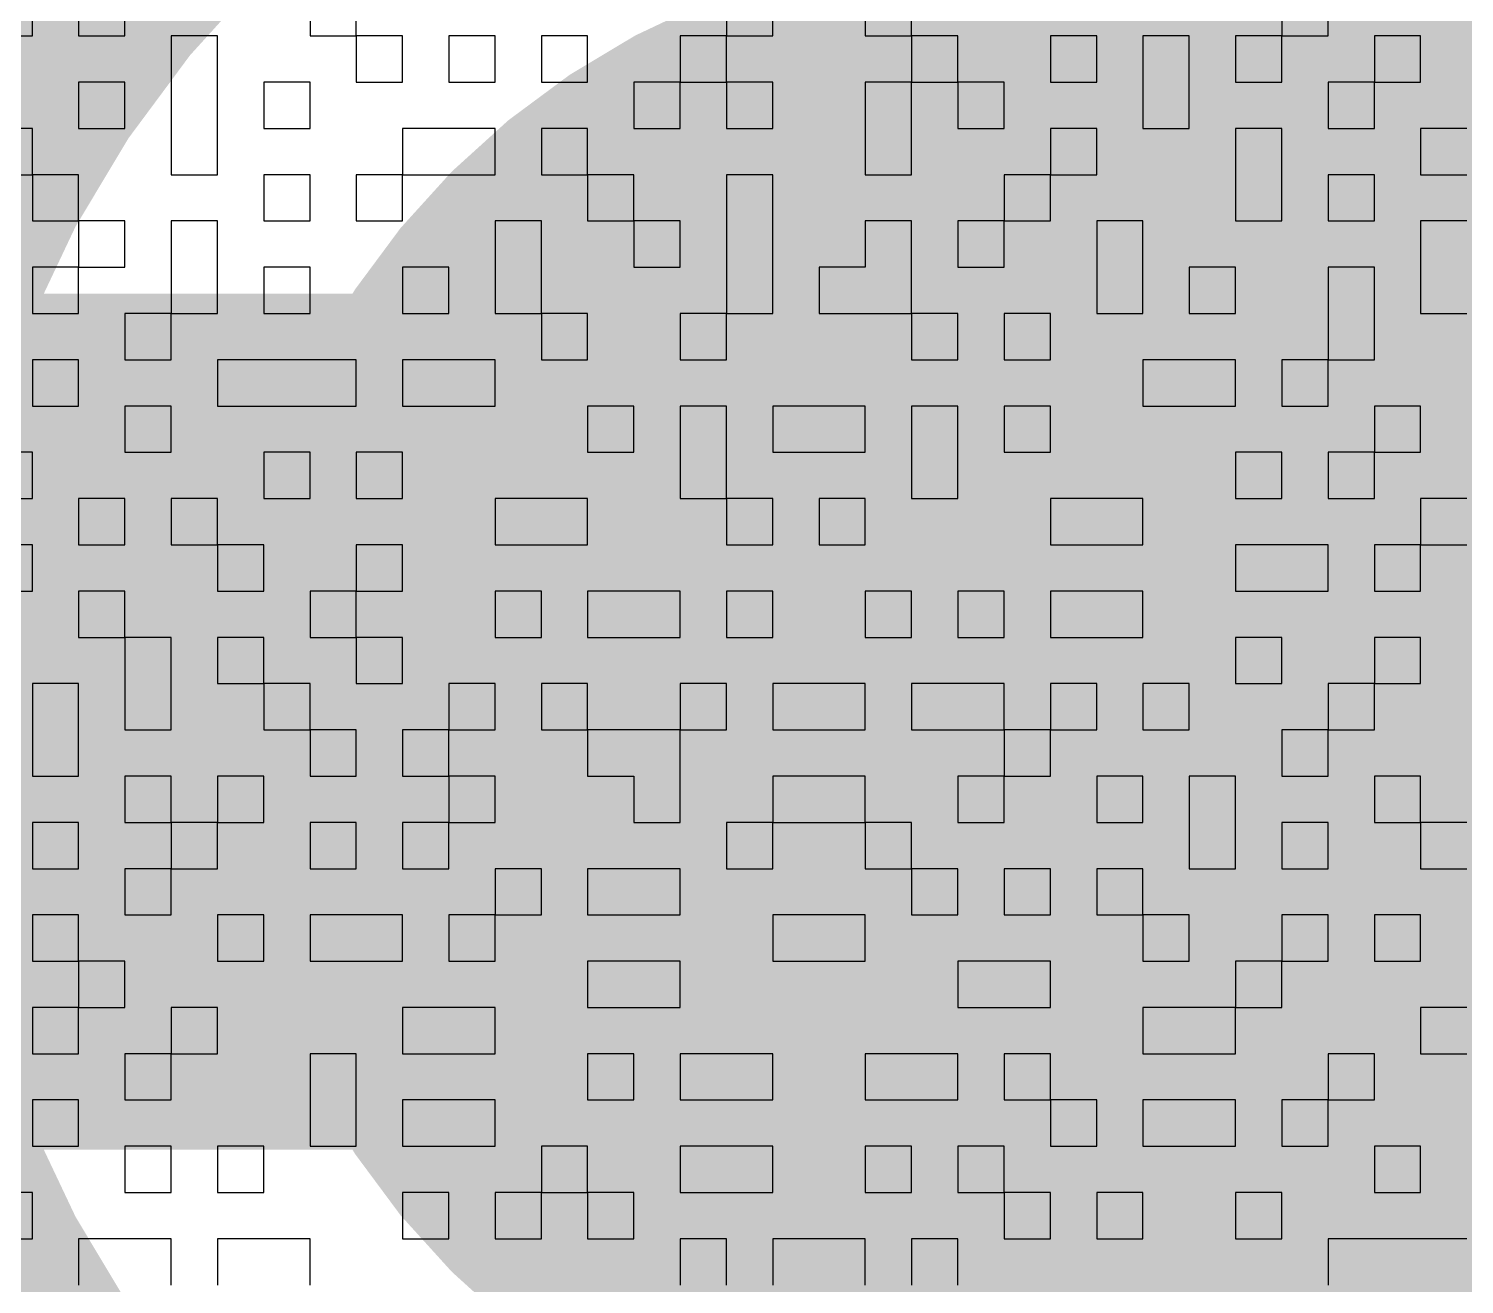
# Model space of a CAD drawing. Header units: millimetres. Extents: x 3.06 to 5.82, y 1.29 to 3.84.
# Drawn here: x 4.32898 to 4.36588, y 1.67454 to 1.70681 of the extents above; entities that cross this region are included whole.
import ezdxf

# ---------------------------------------------------------------- set-up
doc = ezdxf.new("R2010")
doc.units = ezdxf.units.MM
doc.header["$MEASUREMENT"] = 0
for name, color, linetype in [('BottomLayer', 5, 'Continuous'), ('BottomSolder', 6, 'Continuous'), ('MultiLayer', 9, 'Continuous'), ('TopLayer', 1, 'Continuous'), ('TopOverlay', 2, 'Continuous'), ('TopSolder', 216, 'Continuous'), ('ViaHoleLayer', 16, 'Continuous')]:
    doc.layers.add(name, color=color, linetype=linetype)

msp = doc.modelspace()

# ---------------------------------------------------------------- linework, layer by layer
at = {"layer": 'BottomLayer'}
for points, const_width in [([(4.135, 1.861267), (4.46, 1.536267)], 0.008), ([(4.354, 1.689), (4.452, 1.689)], 0.04)]:
    msp.add_lwpolyline(points, dxfattribs=dict(at, const_width=const_width))
at = {"layer": 'BottomLayer', "const_width": 0.008}
msp.add_lwpolyline([(4.354, 1.658, -1), (4.354, 1.72)], format="xyb", dxfattribs=at)
at = {"layer": 'BottomLayer'}
for points, const_width in [([(4.344, 1.689, 1), (4.364, 1.689, 1)], 0.02), ([(4.348095, 1.689, 1), (4.359905, 1.689, 1)], 0.011811)]:
    msp.add_lwpolyline(points, format="xyb", close=True, dxfattribs=dict(at, const_width=const_width))
at = {"layer": 'BottomSolder', "const_width": 0.015811}
msp.add_lwpolyline([(4.346095, 1.689, 1), (4.361905, 1.689, 1)], format="xyb", close=True, dxfattribs=at)
at = {"layer": 'MultiLayer', "const_width": 0.011811}
msp.add_lwpolyline([(4.348095, 1.689, 1), (4.359905, 1.689, 1)], format="xyb", close=True, dxfattribs=at)
at = {"layer": 'TopLayer'}
for points, const_width in [([(4.366683, 1.70796), (4.384722, 1.726)], 0.008), ([(4.255, 1.689), (4.354, 1.689)], 0.022)]:
    msp.add_lwpolyline(points, dxfattribs=dict(at, const_width=const_width))
at = {"layer": 'TopLayer', "const_width": 0.008}
for points in [[(4.347972, 1.711, -0.494904), (4.376811, 1.689)], [(4.376811, 1.689, -0.494904), (4.347972, 1.667)]]:
    msp.add_lwpolyline(points, format="xyb", dxfattribs=at)
at = {"layer": 'TopLayer'}
for points, const_width in [([(4.364683, 1.70796, 1), (4.368683, 1.70796, 1)], 0.004), ([(4.348095, 1.689, 1), (4.359905, 1.689, 1)], 0.011811), ([(4.3485, 1.689, 1), (4.3595, 1.689, 1)], 0.011)]:
    msp.add_lwpolyline(points, format="xyb", close=True, dxfattribs=dict(at, const_width=const_width))
at = {"layer": 'TopOverlay'}
for p, q in [((4.329078, 1.706628), (4.329078, 1.707817)), ((4.330267, 1.707817), (4.330267, 1.706628)), ((4.331457, 1.706628), (4.331457, 1.707817)), ((4.336214, 1.707817), (4.336214, 1.706628)), ((4.337403, 1.706628), (4.337403, 1.707817)), ((4.346917, 1.707817), (4.346917, 1.706628)), ((4.348106, 1.706628), (4.348106, 1.707817)), ((4.350485, 1.707817), (4.350485, 1.706628)), ((4.351674, 1.706628), (4.351674, 1.707817)), ((4.361188, 1.707817), (4.361188, 1.706628)), ((4.362377, 1.706628), (4.362377, 1.707817)), ((4.327889, 1.706628), (4.329078, 1.706628)), ((4.330267, 1.706628), (4.331457, 1.706628)), ((4.333835, 1.706628), (4.332646, 1.706628)), ((4.332646, 1.706628), (4.332646, 1.705438)), ((4.333835, 1.705438), (4.333835, 1.706628)), ((4.336214, 1.706628), (4.337403, 1.706628)), ((4.337403, 1.706628), (4.337403, 1.705438)), ((4.338592, 1.706628), (4.337403, 1.706628)), ((4.338592, 1.705438), (4.338592, 1.706628)), ((4.340971, 1.706628), (4.339781, 1.706628)), ((4.339781, 1.706628), (4.339781, 1.705438)), ((4.340971, 1.705438), (4.340971, 1.706628)), ((4.343349, 1.706628), (4.34216, 1.706628)), ((4.34216, 1.706628), (4.34216, 1.705438)), ((4.343349, 1.705438), (4.343349, 1.706628)), ((4.346917, 1.706628), (4.345728, 1.706628)), ((4.345728, 1.706628), (4.345728, 1.705438)), ((4.346917, 1.706628), (4.348106, 1.706628)), ((4.346917, 1.705438), (4.346917, 1.706628)), ((4.350485, 1.706628), (4.351674, 1.706628)), ((4.351674, 1.706628), (4.351674, 1.705438)), ((4.352863, 1.706628), (4.351674, 1.706628)), ((4.352863, 1.705438), (4.352863, 1.706628)), ((4.356431, 1.706628), (4.355242, 1.706628)), ((4.355242, 1.706628), (4.355242, 1.705438)), ((4.356431, 1.705438), (4.356431, 1.706628)), ((4.358809, 1.706628), (4.35762, 1.706628)), ((4.35762, 1.706628), (4.35762, 1.705438)), ((4.358809, 1.705438), (4.358809, 1.706628)), ((4.361188, 1.706628), (4.359999, 1.706628)), ((4.359999, 1.706628), (4.359999, 1.705438)), ((4.361188, 1.706628), (4.362377, 1.706628)), ((4.361188, 1.705438), (4.361188, 1.706628)), ((4.364756, 1.706628), (4.363567, 1.706628)), ((4.363567, 1.706628), (4.363567, 1.705438)), ((4.364756, 1.705438), (4.364756, 1.706628)), ((4.331457, 1.705438), (4.330267, 1.705438)), ((4.330267, 1.705438), (4.330267, 1.704249)), ((4.331457, 1.704249), (4.331457, 1.705438)), ((4.332646, 1.705438), (4.332646, 1.704249)), ((4.333835, 1.704249), (4.333835, 1.705438)), ((4.336214, 1.705438), (4.335024, 1.705438)), ((4.335024, 1.705438), (4.335024, 1.704249)), ((4.336214, 1.704249), (4.336214, 1.705438)), ((4.337403, 1.705438), (4.338592, 1.705438)), ((4.339781, 1.705438), (4.340971, 1.705438)), ((4.34216, 1.705438), (4.343349, 1.705438)), ((4.345728, 1.705438), (4.344538, 1.705438)), ((4.344538, 1.705438), (4.344538, 1.704249)), ((4.345728, 1.705438), (4.346917, 1.705438)), ((4.345728, 1.704249), (4.345728, 1.705438)), ((4.346917, 1.705438), (4.346917, 1.704249)), ((4.348106, 1.705438), (4.346917, 1.705438)), ((4.348106, 1.704249), (4.348106, 1.705438)), ((4.351674, 1.705438), (4.350485, 1.705438)), ((4.350485, 1.705438), (4.350485, 1.704249)), ((4.351674, 1.705438), (4.352863, 1.705438)), ((4.351674, 1.704249), (4.351674, 1.705438)), ((4.352863, 1.705438), (4.352863, 1.704249)), ((4.354052, 1.705438), (4.352863, 1.705438)), ((4.354052, 1.704249), (4.354052, 1.705438)), ((4.355242, 1.705438), (4.356431, 1.705438)), ((4.35762, 1.705438), (4.35762, 1.704249)), ((4.358809, 1.704249), (4.358809, 1.705438)), ((4.359999, 1.705438), (4.361188, 1.705438)), ((4.363567, 1.705438), (4.362377, 1.705438)), ((4.362377, 1.705438), (4.362377, 1.704249)), ((4.363567, 1.705438), (4.364756, 1.705438)), ((4.363567, 1.704249), (4.363567, 1.705438)), ((4.329078, 1.704249), (4.327889, 1.704249)), ((4.329078, 1.70306), (4.329078, 1.704249)), ((4.330267, 1.704249), (4.331457, 1.704249)), ((4.332646, 1.704249), (4.332646, 1.70306)), ((4.333835, 1.70306), (4.333835, 1.704249)), ((4.335024, 1.704249), (4.336214, 1.704249)), ((4.340971, 1.704249), (4.338592, 1.704249)), ((4.338592, 1.704249), (4.338592, 1.70306)), ((4.340971, 1.70306), (4.340971, 1.704249)), ((4.343349, 1.704249), (4.34216, 1.704249)), ((4.34216, 1.704249), (4.34216, 1.70306)), ((4.343349, 1.70306), (4.343349, 1.704249)), ((4.344538, 1.704249), (4.345728, 1.704249)), ((4.346917, 1.704249), (4.348106, 1.704249)), ((4.350485, 1.704249), (4.350485, 1.70306)), ((4.351674, 1.70306), (4.351674, 1.704249)), ((4.352863, 1.704249), (4.354052, 1.704249)), ((4.356431, 1.704249), (4.355242, 1.704249)), ((4.355242, 1.704249), (4.355242, 1.70306)), ((4.356431, 1.70306), (4.356431, 1.704249)), ((4.35762, 1.704249), (4.358809, 1.704249)), ((4.361188, 1.704249), (4.359999, 1.704249)), ((4.359999, 1.704249), (4.359999, 1.70306)), ((4.361188, 1.70306), (4.361188, 1.704249)), ((4.362377, 1.704249), (4.363567, 1.704249)), ((4.365945, 1.704249), (4.364756, 1.704249)), ((4.364756, 1.704249), (4.364756, 1.70306)), ((4.327889, 1.70306), (4.329078, 1.70306)), ((4.329078, 1.70306), (4.329078, 1.701871)), ((4.330267, 1.70306), (4.329078, 1.70306)), ((4.330267, 1.701871), (4.330267, 1.70306)), ((4.332646, 1.70306), (4.333835, 1.70306)), ((4.336214, 1.70306), (4.335024, 1.70306)), ((4.335024, 1.70306), (4.335024, 1.701871)), ((4.336214, 1.701871), (4.336214, 1.70306)), ((4.338592, 1.70306), (4.337403, 1.70306)), ((4.337403, 1.70306), (4.337403, 1.701871)), ((4.338592, 1.70306), (4.340971, 1.70306)), ((4.338592, 1.701871), (4.338592, 1.70306)), ((4.34216, 1.70306), (4.343349, 1.70306)), ((4.343349, 1.70306), (4.343349, 1.701871)), ((4.344538, 1.70306), (4.343349, 1.70306)), ((4.344538, 1.701871), (4.344538, 1.70306)), ((4.348106, 1.70306), (4.346917, 1.70306)), ((4.346917, 1.70306), (4.346917, 1.701871)), ((4.348106, 1.701871), (4.348106, 1.70306)), ((4.350485, 1.70306), (4.351674, 1.70306)), ((4.355242, 1.70306), (4.354052, 1.70306)), ((4.354052, 1.70306), (4.354052, 1.701871)), ((4.355242, 1.70306), (4.356431, 1.70306)), ((4.355242, 1.701871), (4.355242, 1.70306)), ((4.359999, 1.70306), (4.359999, 1.701871)), ((4.361188, 1.701871), (4.361188, 1.70306)), ((4.363567, 1.70306), (4.362377, 1.70306)), ((4.362377, 1.70306), (4.362377, 1.701871)), ((4.363567, 1.701871), (4.363567, 1.70306)), ((4.364756, 1.70306), (4.365945, 1.70306)), ((4.329078, 1.701871), (4.330267, 1.701871)), ((4.330267, 1.701871), (4.330267, 1.700681)), ((4.331457, 1.701871), (4.330267, 1.701871)), ((4.331457, 1.700681), (4.331457, 1.701871)), ((4.333835, 1.701871), (4.332646, 1.701871)), ((4.332646, 1.701871), (4.332646, 1.700681)), ((4.333835, 1.700681), (4.333835, 1.701871)), ((4.335024, 1.701871), (4.336214, 1.701871)), ((4.337403, 1.701871), (4.338592, 1.701871)), ((4.34216, 1.701871), (4.340971, 1.701871)), ((4.340971, 1.701871), (4.340971, 1.700681)), ((4.34216, 1.700681), (4.34216, 1.701871)), ((4.343349, 1.701871), (4.344538, 1.701871)), ((4.344538, 1.701871), (4.344538, 1.700681)), ((4.345728, 1.701871), (4.344538, 1.701871)), ((4.345728, 1.700681), (4.345728, 1.701871)), ((4.346917, 1.701871), (4.346917, 1.700681)), ((4.348106, 1.700681), (4.348106, 1.701871)), ((4.351674, 1.701871), (4.350485, 1.701871)), ((4.350485, 1.701871), (4.350485, 1.700681)), ((4.351674, 1.700681), (4.351674, 1.701871)), ((4.354052, 1.701871), (4.352863, 1.701871)), ((4.352863, 1.701871), (4.352863, 1.700681)), ((4.354052, 1.701871), (4.355242, 1.701871)), ((4.354052, 1.700681), (4.354052, 1.701871)), ((4.35762, 1.701871), (4.356431, 1.701871)), ((4.356431, 1.701871), (4.356431, 1.700681)), ((4.35762, 1.700681), (4.35762, 1.701871)), ((4.359999, 1.701871), (4.361188, 1.701871)), ((4.362377, 1.701871), (4.363567, 1.701871)), ((4.365945, 1.701871), (4.364756, 1.701871)), ((4.364756, 1.701871), (4.364756, 1.700681)), ((4.330267, 1.700681), (4.329078, 1.700681)), ((4.329078, 1.700681), (4.329078, 1.699492)), ((4.330267, 1.700681), (4.331457, 1.700681)), ((4.330267, 1.699492), (4.330267, 1.700681)), ((4.332646, 1.700681), (4.332646, 1.699492)), ((4.333835, 1.699492), (4.333835, 1.700681)), ((4.336214, 1.700681), (4.335024, 1.700681)), ((4.335024, 1.700681), (4.335024, 1.699492)), ((4.336214, 1.699492), (4.336214, 1.700681)), ((4.339781, 1.700681), (4.338592, 1.700681)), ((4.338592, 1.700681), (4.338592, 1.699492)), ((4.339781, 1.699492), (4.339781, 1.700681)), ((4.340971, 1.700681), (4.340971, 1.699492)), ((4.34216, 1.699492), (4.34216, 1.700681)), ((4.344538, 1.700681), (4.345728, 1.700681)), ((4.346917, 1.700681), (4.346917, 1.699492)), ((4.348106, 1.699492), (4.348106, 1.700681)), ((4.350485, 1.700681), (4.349296, 1.700681)), ((4.349296, 1.700681), (4.349296, 1.699492)), ((4.351674, 1.699492), (4.351674, 1.700681)), ((4.352863, 1.700681), (4.354052, 1.700681)), ((4.356431, 1.700681), (4.356431, 1.699492)), ((4.35762, 1.699492), (4.35762, 1.700681)), ((4.359999, 1.700681), (4.358809, 1.700681)), ((4.358809, 1.700681), (4.358809, 1.699492)), ((4.359999, 1.699492), (4.359999, 1.700681)), ((4.363567, 1.700681), (4.362377, 1.700681)), ((4.362377, 1.700681), (4.362377, 1.699492)), ((4.363567, 1.699492), (4.363567, 1.700681)), ((4.364756, 1.700681), (4.364756, 1.699492)), ((4.329078, 1.699492), (4.330267, 1.699492)), ((4.332646, 1.699492), (4.331457, 1.699492)), ((4.331457, 1.699492), (4.331457, 1.698303)), ((4.332646, 1.699492), (4.333835, 1.699492)), ((4.332646, 1.698303), (4.332646, 1.699492)), ((4.335024, 1.699492), (4.336214, 1.699492)), ((4.338592, 1.699492), (4.339781, 1.699492)), ((4.340971, 1.699492), (4.34216, 1.699492)), ((4.34216, 1.699492), (4.34216, 1.698303)), ((4.343349, 1.699492), (4.34216, 1.699492)), ((4.343349, 1.698303), (4.343349, 1.699492)), ((4.346917, 1.699492), (4.345728, 1.699492)), ((4.345728, 1.699492), (4.345728, 1.698303)), ((4.346917, 1.699492), (4.348106, 1.699492)), ((4.346917, 1.698303), (4.346917, 1.699492)), ((4.349296, 1.699492), (4.351674, 1.699492)), ((4.351674, 1.699492), (4.351674, 1.698303)), ((4.352863, 1.699492), (4.351674, 1.699492)), ((4.352863, 1.698303), (4.352863, 1.699492)), ((4.355242, 1.699492), (4.354052, 1.699492)), ((4.354052, 1.699492), (4.354052, 1.698303)), ((4.355242, 1.698303), (4.355242, 1.699492)), ((4.356431, 1.699492), (4.35762, 1.699492)), ((4.358809, 1.699492), (4.359999, 1.699492)), ((4.362377, 1.699492), (4.362377, 1.698303)), ((4.363567, 1.698303), (4.363567, 1.699492)), ((4.364756, 1.699492), (4.365945, 1.699492)), ((4.330267, 1.698303), (4.329078, 1.698303)), ((4.329078, 1.698303), (4.329078, 1.697114)), ((4.330267, 1.697114), (4.330267, 1.698303)), ((4.331457, 1.698303), (4.332646, 1.698303)), ((4.337403, 1.698303), (4.333835, 1.698303)), ((4.333835, 1.698303), (4.333835, 1.697114)), ((4.337403, 1.697114), (4.337403, 1.698303)), ((4.340971, 1.698303), (4.338592, 1.698303)), ((4.338592, 1.698303), (4.338592, 1.697114)), ((4.340971, 1.697114), (4.340971, 1.698303)), ((4.34216, 1.698303), (4.343349, 1.698303)), ((4.345728, 1.698303), (4.346917, 1.698303)), ((4.351674, 1.698303), (4.352863, 1.698303)), ((4.354052, 1.698303), (4.355242, 1.698303)), ((4.359999, 1.698303), (4.35762, 1.698303)), ((4.35762, 1.698303), (4.35762, 1.697114)), ((4.359999, 1.697114), (4.359999, 1.698303)), ((4.362377, 1.698303), (4.361188, 1.698303)), ((4.361188, 1.698303), (4.361188, 1.697114)), ((4.362377, 1.698303), (4.363567, 1.698303)), ((4.362377, 1.697114), (4.362377, 1.698303)), ((4.329078, 1.697114), (4.330267, 1.697114)), ((4.332646, 1.697114), (4.331457, 1.697114)), ((4.331457, 1.697114), (4.331457, 1.695924)), ((4.332646, 1.695924), (4.332646, 1.697114)), ((4.333835, 1.697114), (4.337403, 1.697114)), ((4.338592, 1.697114), (4.340971, 1.697114)), ((4.344538, 1.697114), (4.343349, 1.697114)), ((4.343349, 1.697114), (4.343349, 1.695924)), ((4.344538, 1.695924), (4.344538, 1.697114)), ((4.346917, 1.697114), (4.345728, 1.697114)), ((4.345728, 1.697114), (4.345728, 1.695924)), ((4.346917, 1.695924), (4.346917, 1.697114)), ((4.350485, 1.697114), (4.348106, 1.697114)), ((4.348106, 1.697114), (4.348106, 1.695924)), ((4.350485, 1.695924), (4.350485, 1.697114)), ((4.352863, 1.697114), (4.351674, 1.697114)), ((4.351674, 1.697114), (4.351674, 1.695924)), ((4.352863, 1.695924), (4.352863, 1.697114)), ((4.355242, 1.697114), (4.354052, 1.697114)), ((4.354052, 1.697114), (4.354052, 1.695924)), ((4.355242, 1.695924), (4.355242, 1.697114)), ((4.35762, 1.697114), (4.359999, 1.697114)), ((4.361188, 1.697114), (4.362377, 1.697114)), ((4.364756, 1.697114), (4.363567, 1.697114)), ((4.363567, 1.697114), (4.363567, 1.695924)), ((4.364756, 1.695924), (4.364756, 1.697114)), ((4.329078, 1.695924), (4.327889, 1.695924)), ((4.329078, 1.694735), (4.329078, 1.695924)), ((4.331457, 1.695924), (4.332646, 1.695924)), ((4.336214, 1.695924), (4.335024, 1.695924)), ((4.335024, 1.695924), (4.335024, 1.694735)), ((4.336214, 1.694735), (4.336214, 1.695924)), ((4.338592, 1.695924), (4.337403, 1.695924)), ((4.337403, 1.695924), (4.337403, 1.694735)), ((4.338592, 1.694735), (4.338592, 1.695924)), ((4.343349, 1.695924), (4.344538, 1.695924)), ((4.345728, 1.695924), (4.345728, 1.694735)), ((4.346917, 1.694735), (4.346917, 1.695924)), ((4.348106, 1.695924), (4.350485, 1.695924)), ((4.351674, 1.695924), (4.351674, 1.694735)), ((4.352863, 1.694735), (4.352863, 1.695924)), ((4.354052, 1.695924), (4.355242, 1.695924)), ((4.361188, 1.695924), (4.359999, 1.695924)), ((4.359999, 1.695924), (4.359999, 1.694735)), ((4.361188, 1.694735), (4.361188, 1.695924)), ((4.363567, 1.695924), (4.362377, 1.695924)), ((4.362377, 1.695924), (4.362377, 1.694735)), ((4.363567, 1.695924), (4.364756, 1.695924)), ((4.363567, 1.694735), (4.363567, 1.695924)), ((4.327889, 1.694735), (4.329078, 1.694735)), ((4.331457, 1.694735), (4.330267, 1.694735)), ((4.330267, 1.694735), (4.330267, 1.693546)), ((4.331457, 1.693546), (4.331457, 1.694735)), ((4.333835, 1.694735), (4.332646, 1.694735)), ((4.332646, 1.694735), (4.332646, 1.693546)), ((4.333835, 1.693546), (4.333835, 1.694735)), ((4.335024, 1.694735), (4.336214, 1.694735)), ((4.337403, 1.694735), (4.338592, 1.694735)), ((4.343349, 1.694735), (4.340971, 1.694735)), ((4.340971, 1.694735), (4.340971, 1.693546)), ((4.343349, 1.693546), (4.343349, 1.694735)), ((4.345728, 1.694735), (4.346917, 1.694735)), ((4.346917, 1.694735), (4.346917, 1.693546)), ((4.348106, 1.694735), (4.346917, 1.694735)), ((4.348106, 1.693546), (4.348106, 1.694735)), ((4.350485, 1.694735), (4.349296, 1.694735)), ((4.349296, 1.694735), (4.349296, 1.693546)), ((4.350485, 1.693546), (4.350485, 1.694735)), ((4.351674, 1.694735), (4.352863, 1.694735)), ((4.35762, 1.694735), (4.355242, 1.694735)), ((4.355242, 1.694735), (4.355242, 1.693546)), ((4.35762, 1.693546), (4.35762, 1.694735)), ((4.359999, 1.694735), (4.361188, 1.694735)), ((4.362377, 1.694735), (4.363567, 1.694735)), ((4.365945, 1.694735), (4.364756, 1.694735)), ((4.364756, 1.694735), (4.364756, 1.693546)), ((4.329078, 1.693546), (4.327889, 1.693546)), ((4.329078, 1.692357), (4.329078, 1.693546)), ((4.330267, 1.693546), (4.331457, 1.693546)), ((4.332646, 1.693546), (4.333835, 1.693546)), ((4.333835, 1.693546), (4.333835, 1.692357)), ((4.335024, 1.693546), (4.333835, 1.693546)), ((4.335024, 1.692357), (4.335024, 1.693546)), ((4.338592, 1.693546), (4.337403, 1.693546)), ((4.337403, 1.693546), (4.337403, 1.692357)), ((4.338592, 1.692357), (4.338592, 1.693546)), ((4.340971, 1.693546), (4.343349, 1.693546)), ((4.346917, 1.693546), (4.348106, 1.693546)), ((4.349296, 1.693546), (4.350485, 1.693546)), ((4.355242, 1.693546), (4.35762, 1.693546)), ((4.362377, 1.693546), (4.359999, 1.693546)), ((4.359999, 1.693546), (4.359999, 1.692357)), ((4.362377, 1.692357), (4.362377, 1.693546)), ((4.364756, 1.693546), (4.363567, 1.693546)), ((4.363567, 1.693546), (4.363567, 1.692357)), ((4.364756, 1.693546), (4.365945, 1.693546)), ((4.364756, 1.692357), (4.364756, 1.693546)), ((4.327889, 1.692357), (4.329078, 1.692357)), ((4.331457, 1.692357), (4.330267, 1.692357)), ((4.330267, 1.692357), (4.330267, 1.691167)), ((4.331457, 1.691167), (4.331457, 1.692357)), ((4.333835, 1.692357), (4.335024, 1.692357)), ((4.337403, 1.692357), (4.336214, 1.692357)), ((4.336214, 1.692357), (4.336214, 1.691167)), ((4.337403, 1.692357), (4.338592, 1.692357)), ((4.337403, 1.691167), (4.337403, 1.692357)), ((4.34216, 1.692357), (4.340971, 1.692357)), ((4.340971, 1.692357), (4.340971, 1.691167)), ((4.34216, 1.691167), (4.34216, 1.692357)), ((4.345728, 1.692357), (4.343349, 1.692357)), ((4.343349, 1.692357), (4.343349, 1.691167)), ((4.345728, 1.691167), (4.345728, 1.692357)), ((4.348106, 1.692357), (4.346917, 1.692357)), ((4.346917, 1.692357), (4.346917, 1.691167)), ((4.348106, 1.691167), (4.348106, 1.692357)), ((4.351674, 1.692357), (4.350485, 1.692357)), ((4.350485, 1.692357), (4.350485, 1.691167)), ((4.351674, 1.691167), (4.351674, 1.692357)), ((4.354052, 1.692357), (4.352863, 1.692357)), ((4.352863, 1.692357), (4.352863, 1.691167)), ((4.354052, 1.691167), (4.354052, 1.692357)), ((4.35762, 1.692357), (4.355242, 1.692357)), ((4.355242, 1.692357), (4.355242, 1.691167)), ((4.35762, 1.691167), (4.35762, 1.692357)), ((4.359999, 1.692357), (4.362377, 1.692357)), ((4.363567, 1.692357), (4.364756, 1.692357)), ((4.330267, 1.691167), (4.331457, 1.691167)), ((4.331457, 1.691167), (4.331457, 1.689978)), ((4.332646, 1.691167), (4.331457, 1.691167)), ((4.332646, 1.689978), (4.332646, 1.691167)), ((4.335024, 1.691167), (4.333835, 1.691167)), ((4.333835, 1.691167), (4.333835, 1.689978)), ((4.335024, 1.689978), (4.335024, 1.691167)), ((4.336214, 1.691167), (4.337403, 1.691167)), ((4.337403, 1.691167), (4.337403, 1.689978)), ((4.338592, 1.691167), (4.337403, 1.691167)), ((4.338592, 1.689978), (4.338592, 1.691167)), ((4.340971, 1.691167), (4.34216, 1.691167)), ((4.343349, 1.691167), (4.345728, 1.691167)), ((4.346917, 1.691167), (4.348106, 1.691167)), ((4.350485, 1.691167), (4.351674, 1.691167)), ((4.352863, 1.691167), (4.354052, 1.691167)), ((4.355242, 1.691167), (4.35762, 1.691167)), ((4.361188, 1.691167), (4.359999, 1.691167)), ((4.359999, 1.691167), (4.359999, 1.689978)), ((4.361188, 1.689978), (4.361188, 1.691167)), ((4.364756, 1.691167), (4.363567, 1.691167)), ((4.363567, 1.691167), (4.363567, 1.689978)), ((4.364756, 1.689978), (4.364756, 1.691167)), ((4.330267, 1.689978), (4.329078, 1.689978)), ((4.329078, 1.689978), (4.329078, 1.688789)), ((4.330267, 1.688789), (4.330267, 1.689978)), ((4.331457, 1.689978), (4.331457, 1.688789)), ((4.332646, 1.688789), (4.332646, 1.689978)), ((4.333835, 1.689978), (4.335024, 1.689978)), ((4.335024, 1.689978), (4.335024, 1.688789)), ((4.336214, 1.689978), (4.335024, 1.689978)), ((4.336214, 1.688789), (4.336214, 1.689978)), ((4.337403, 1.689978), (4.338592, 1.689978)), ((4.340971, 1.689978), (4.339781, 1.689978)), ((4.339781, 1.689978), (4.339781, 1.688789)), ((4.340971, 1.688789), (4.340971, 1.689978)), ((4.343349, 1.689978), (4.34216, 1.689978)), ((4.34216, 1.689978), (4.34216, 1.688789)), ((4.343349, 1.688789), (4.343349, 1.689978)), ((4.346917, 1.689978), (4.345728, 1.689978)), ((4.345728, 1.689978), (4.345728, 1.688789)), ((4.346917, 1.688789), (4.346917, 1.689978)), ((4.350485, 1.689978), (4.348106, 1.689978)), ((4.348106, 1.689978), (4.348106, 1.688789)), ((4.350485, 1.688789), (4.350485, 1.689978)), ((4.354052, 1.689978), (4.351674, 1.689978)), ((4.351674, 1.689978), (4.351674, 1.688789)), ((4.354052, 1.688789), (4.354052, 1.689978)), ((4.356431, 1.689978), (4.355242, 1.689978)), ((4.355242, 1.689978), (4.355242, 1.688789)), ((4.356431, 1.688789), (4.356431, 1.689978)), ((4.358809, 1.689978), (4.35762, 1.689978)), ((4.35762, 1.689978), (4.35762, 1.688789)), ((4.358809, 1.688789), (4.358809, 1.689978)), ((4.359999, 1.689978), (4.361188, 1.689978)), ((4.363567, 1.689978), (4.362377, 1.689978)), ((4.362377, 1.689978), (4.362377, 1.688789)), ((4.363567, 1.689978), (4.364756, 1.689978)), ((4.363567, 1.688789), (4.363567, 1.689978)), ((4.329078, 1.688789), (4.329078, 1.687599)), ((4.330267, 1.687599), (4.330267, 1.688789)), ((4.331457, 1.688789), (4.332646, 1.688789)), ((4.335024, 1.688789), (4.336214, 1.688789)), ((4.336214, 1.688789), (4.336214, 1.687599)), ((4.337403, 1.688789), (4.336214, 1.688789)), ((4.337403, 1.687599), (4.337403, 1.688789)), ((4.339781, 1.688789), (4.338592, 1.688789)), ((4.338592, 1.688789), (4.338592, 1.687599)), ((4.339781, 1.688789), (4.340971, 1.688789)), ((4.339781, 1.687599), (4.339781, 1.688789)), ((4.34216, 1.688789), (4.343349, 1.688789)), ((4.343349, 1.688789), (4.343349, 1.687599)), ((4.345728, 1.688789), (4.343349, 1.688789)), ((4.345728, 1.688789), (4.346917, 1.688789)), ((4.345728, 1.687599), (4.345728, 1.688789)), ((4.348106, 1.688789), (4.350485, 1.688789)), ((4.351674, 1.688789), (4.354052, 1.688789)), ((4.354052, 1.688789), (4.354052, 1.687599)), ((4.355242, 1.688789), (4.354052, 1.688789)), ((4.355242, 1.688789), (4.356431, 1.688789)), ((4.355242, 1.687599), (4.355242, 1.688789)), ((4.35762, 1.688789), (4.358809, 1.688789)), ((4.362377, 1.688789), (4.361188, 1.688789)), ((4.361188, 1.688789), (4.361188, 1.687599)), ((4.362377, 1.688789), (4.363567, 1.688789)), ((4.362377, 1.687599), (4.362377, 1.688789)), ((4.329078, 1.687599), (4.330267, 1.687599)), ((4.332646, 1.687599), (4.331457, 1.687599)), ((4.331457, 1.687599), (4.331457, 1.68641)), ((4.332646, 1.68641), (4.332646, 1.687599)), ((4.335024, 1.687599), (4.333835, 1.687599)), ((4.333835, 1.687599), (4.333835, 1.68641)), ((4.335024, 1.68641), (4.335024, 1.687599)), ((4.336214, 1.687599), (4.337403, 1.687599)), ((4.338592, 1.687599), (4.339781, 1.687599)), ((4.339781, 1.687599), (4.339781, 1.68641)), ((4.340971, 1.687599), (4.339781, 1.687599)), ((4.340971, 1.68641), (4.340971, 1.687599)), ((4.343349, 1.687599), (4.344538, 1.687599)), ((4.344538, 1.687599), (4.344538, 1.68641)), ((4.345728, 1.68641), (4.345728, 1.687599)), ((4.350485, 1.687599), (4.348106, 1.687599)), ((4.348106, 1.687599), (4.348106, 1.68641)), ((4.350485, 1.68641), (4.350485, 1.687599)), ((4.354052, 1.687599), (4.352863, 1.687599)), ((4.352863, 1.687599), (4.352863, 1.68641)), ((4.354052, 1.687599), (4.355242, 1.687599)), ((4.354052, 1.68641), (4.354052, 1.687599)), ((4.35762, 1.687599), (4.356431, 1.687599)), ((4.356431, 1.687599), (4.356431, 1.68641)), ((4.35762, 1.68641), (4.35762, 1.687599)), ((4.359999, 1.687599), (4.358809, 1.687599)), ((4.358809, 1.687599), (4.358809, 1.68641)), ((4.359999, 1.68641), (4.359999, 1.687599)), ((4.361188, 1.687599), (4.362377, 1.687599)), ((4.364756, 1.687599), (4.363567, 1.687599)), ((4.363567, 1.687599), (4.363567, 1.68641)), ((4.364756, 1.68641), (4.364756, 1.687599)), ((4.330267, 1.68641), (4.329078, 1.68641)), ((4.329078, 1.68641), (4.329078, 1.685221)), ((4.330267, 1.685221), (4.330267, 1.68641)), ((4.331457, 1.68641), (4.332646, 1.68641)), ((4.332646, 1.68641), (4.332646, 1.685221)), ((4.333835, 1.68641), (4.332646, 1.68641)), ((4.333835, 1.68641), (4.335024, 1.68641)), ((4.333835, 1.685221), (4.333835, 1.68641)), ((4.337403, 1.68641), (4.336214, 1.68641)), ((4.336214, 1.68641), (4.336214, 1.685221)), ((4.337403, 1.685221), (4.337403, 1.68641)), ((4.339781, 1.68641), (4.338592, 1.68641)), ((4.338592, 1.68641), (4.338592, 1.685221)), ((4.339781, 1.68641), (4.340971, 1.68641)), ((4.339781, 1.685221), (4.339781, 1.68641)), ((4.344538, 1.68641), (4.345728, 1.68641)), ((4.348106, 1.68641), (4.346917, 1.68641)), ((4.346917, 1.68641), (4.346917, 1.685221)), ((4.348106, 1.685221), (4.348106, 1.68641)), ((4.348106, 1.68641), (4.350485, 1.68641)), ((4.350485, 1.68641), (4.350485, 1.685221)), ((4.351674, 1.68641), (4.350485, 1.68641)), ((4.351674, 1.685221), (4.351674, 1.68641)), ((4.352863, 1.68641), (4.354052, 1.68641)), ((4.356431, 1.68641), (4.35762, 1.68641)), ((4.358809, 1.68641), (4.358809, 1.685221)), ((4.359999, 1.685221), (4.359999, 1.68641)), ((4.362377, 1.68641), (4.361188, 1.68641)), ((4.361188, 1.68641), (4.361188, 1.685221)), ((4.362377, 1.685221), (4.362377, 1.68641)), ((4.363567, 1.68641), (4.364756, 1.68641)), ((4.364756, 1.68641), (4.364756, 1.685221)), ((4.365945, 1.68641), (4.364756, 1.68641)), ((4.329078, 1.685221), (4.330267, 1.685221)), ((4.332646, 1.685221), (4.331457, 1.685221)), ((4.331457, 1.685221), (4.331457, 1.684032)), ((4.332646, 1.685221), (4.333835, 1.685221)), ((4.332646, 1.684032), (4.332646, 1.685221)), ((4.336214, 1.685221), (4.337403, 1.685221)), ((4.338592, 1.685221), (4.339781, 1.685221)), ((4.34216, 1.685221), (4.340971, 1.685221)), ((4.340971, 1.685221), (4.340971, 1.684032)), ((4.34216, 1.684032), (4.34216, 1.685221)), ((4.345728, 1.685221), (4.343349, 1.685221)), ((4.343349, 1.685221), (4.343349, 1.684032)), ((4.345728, 1.684032), (4.345728, 1.685221)), ((4.346917, 1.685221), (4.348106, 1.685221)), ((4.350485, 1.685221), (4.351674, 1.685221)), ((4.351674, 1.685221), (4.351674, 1.684032)), ((4.352863, 1.685221), (4.351674, 1.685221)), ((4.352863, 1.684032), (4.352863, 1.685221)), ((4.355242, 1.685221), (4.354052, 1.685221)), ((4.354052, 1.685221), (4.354052, 1.684032)), ((4.355242, 1.684032), (4.355242, 1.685221)), ((4.35762, 1.685221), (4.356431, 1.685221)), ((4.356431, 1.685221), (4.356431, 1.684032)), ((4.35762, 1.684032), (4.35762, 1.685221)), ((4.358809, 1.685221), (4.359999, 1.685221)), ((4.361188, 1.685221), (4.362377, 1.685221)), ((4.364756, 1.685221), (4.365945, 1.685221)), ((4.330267, 1.684032), (4.329078, 1.684032)), ((4.329078, 1.684032), (4.329078, 1.682843)), ((4.330267, 1.682843), (4.330267, 1.684032)), ((4.331457, 1.684032), (4.332646, 1.684032)), ((4.335024, 1.684032), (4.333835, 1.684032)), ((4.333835, 1.684032), (4.333835, 1.682843)), ((4.335024, 1.682843), (4.335024, 1.684032)), ((4.338592, 1.684032), (4.336214, 1.684032)), ((4.336214, 1.684032), (4.336214, 1.682843)), ((4.338592, 1.682843), (4.338592, 1.684032)), ((4.340971, 1.684032), (4.339781, 1.684032)), ((4.339781, 1.684032), (4.339781, 1.682843)), ((4.340971, 1.684032), (4.34216, 1.684032)), ((4.340971, 1.682843), (4.340971, 1.684032)), ((4.343349, 1.684032), (4.345728, 1.684032)), ((4.350485, 1.684032), (4.348106, 1.684032)), ((4.348106, 1.684032), (4.348106, 1.682843)), ((4.350485, 1.682843), (4.350485, 1.684032)), ((4.351674, 1.684032), (4.352863, 1.684032)), ((4.354052, 1.684032), (4.355242, 1.684032)), ((4.356431, 1.684032), (4.35762, 1.684032)), ((4.35762, 1.684032), (4.35762, 1.682843)), ((4.358809, 1.684032), (4.35762, 1.684032)), ((4.358809, 1.682843), (4.358809, 1.684032)), ((4.362377, 1.684032), (4.361188, 1.684032)), ((4.361188, 1.684032), (4.361188, 1.682843)), ((4.362377, 1.682843), (4.362377, 1.684032)), ((4.364756, 1.684032), (4.363567, 1.684032)), ((4.363567, 1.684032), (4.363567, 1.682843)), ((4.364756, 1.682843), (4.364756, 1.684032)), ((4.329078, 1.682843), (4.330267, 1.682843)), ((4.330267, 1.682843), (4.330267, 1.681653)), ((4.331457, 1.682843), (4.330267, 1.682843)), ((4.331457, 1.681653), (4.331457, 1.682843)), ((4.333835, 1.682843), (4.335024, 1.682843)), ((4.336214, 1.682843), (4.338592, 1.682843)), ((4.339781, 1.682843), (4.340971, 1.682843)), ((4.345728, 1.682843), (4.343349, 1.682843)), ((4.343349, 1.682843), (4.343349, 1.681653)), ((4.345728, 1.681653), (4.345728, 1.682843)), ((4.348106, 1.682843), (4.350485, 1.682843)), ((4.355242, 1.682843), (4.352863, 1.682843)), ((4.352863, 1.682843), (4.352863, 1.681653)), ((4.355242, 1.681653), (4.355242, 1.682843)), ((4.35762, 1.682843), (4.358809, 1.682843)), ((4.361188, 1.682843), (4.359999, 1.682843)), ((4.359999, 1.682843), (4.359999, 1.681653)), ((4.361188, 1.682843), (4.362377, 1.682843)), ((4.361188, 1.681653), (4.361188, 1.682843)), ((4.363567, 1.682843), (4.364756, 1.682843)), ((4.330267, 1.681653), (4.329078, 1.681653)), ((4.329078, 1.681653), (4.329078, 1.680464)), ((4.330267, 1.681653), (4.331457, 1.681653)), ((4.330267, 1.680464), (4.330267, 1.681653)), ((4.333835, 1.681653), (4.332646, 1.681653)), ((4.332646, 1.681653), (4.332646, 1.680464)), ((4.333835, 1.680464), (4.333835, 1.681653)), ((4.340971, 1.681653), (4.338592, 1.681653)), ((4.338592, 1.681653), (4.338592, 1.680464)), ((4.340971, 1.680464), (4.340971, 1.681653)), ((4.343349, 1.681653), (4.345728, 1.681653)), ((4.352863, 1.681653), (4.355242, 1.681653)), ((4.359999, 1.681653), (4.35762, 1.681653)), ((4.35762, 1.681653), (4.35762, 1.680464)), ((4.359999, 1.681653), (4.361188, 1.681653)), ((4.359999, 1.680464), (4.359999, 1.681653)), ((4.365945, 1.681653), (4.364756, 1.681653)), ((4.364756, 1.681653), (4.364756, 1.680464)), ((4.329078, 1.680464), (4.330267, 1.680464)), ((4.332646, 1.680464), (4.331457, 1.680464)), ((4.331457, 1.680464), (4.331457, 1.679275)), ((4.332646, 1.680464), (4.333835, 1.680464)), ((4.332646, 1.679275), (4.332646, 1.680464)), ((4.337403, 1.680464), (4.336214, 1.680464)), ((4.336214, 1.680464), (4.336214, 1.679275)), ((4.337403, 1.679275), (4.337403, 1.680464)), ((4.338592, 1.680464), (4.340971, 1.680464)), ((4.344538, 1.680464), (4.343349, 1.680464)), ((4.343349, 1.680464), (4.343349, 1.679275)), ((4.344538, 1.679275), (4.344538, 1.680464)), ((4.348106, 1.680464), (4.345728, 1.680464)), ((4.345728, 1.680464), (4.345728, 1.679275)), ((4.348106, 1.679275), (4.348106, 1.680464)), ((4.352863, 1.680464), (4.350485, 1.680464)), ((4.350485, 1.680464), (4.350485, 1.679275)), ((4.352863, 1.679275), (4.352863, 1.680464)), ((4.355242, 1.680464), (4.354052, 1.680464)), ((4.354052, 1.680464), (4.354052, 1.679275)), ((4.355242, 1.679275), (4.355242, 1.680464)), ((4.35762, 1.680464), (4.359999, 1.680464)), ((4.363567, 1.680464), (4.362377, 1.680464)), ((4.362377, 1.680464), (4.362377, 1.679275)), ((4.363567, 1.679275), (4.363567, 1.680464)), ((4.364756, 1.680464), (4.365945, 1.680464)), ((4.330267, 1.679275), (4.329078, 1.679275)), ((4.329078, 1.679275), (4.329078, 1.678085)), ((4.330267, 1.678085), (4.330267, 1.679275)), ((4.331457, 1.679275), (4.332646, 1.679275)), ((4.336214, 1.679275), (4.336214, 1.678085)), ((4.337403, 1.678085), (4.337403, 1.679275)), ((4.340971, 1.679275), (4.338592, 1.679275)), ((4.338592, 1.679275), (4.338592, 1.678085)), ((4.340971, 1.678085), (4.340971, 1.679275)), ((4.343349, 1.679275), (4.344538, 1.679275)), ((4.345728, 1.679275), (4.348106, 1.679275)), ((4.350485, 1.679275), (4.352863, 1.679275)), ((4.354052, 1.679275), (4.355242, 1.679275)), ((4.355242, 1.679275), (4.355242, 1.678085)), ((4.356431, 1.679275), (4.355242, 1.679275)), ((4.356431, 1.678085), (4.356431, 1.679275)), ((4.359999, 1.679275), (4.35762, 1.679275)), ((4.35762, 1.679275), (4.35762, 1.678085)), ((4.359999, 1.678085), (4.359999, 1.679275)), ((4.362377, 1.679275), (4.361188, 1.679275)), ((4.361188, 1.679275), (4.361188, 1.678085)), ((4.362377, 1.679275), (4.363567, 1.679275)), ((4.362377, 1.678085), (4.362377, 1.679275)), ((4.329078, 1.678085), (4.330267, 1.678085)), ((4.332646, 1.678085), (4.331457, 1.678085)), ((4.331457, 1.678085), (4.331457, 1.676896)), ((4.332646, 1.676896), (4.332646, 1.678085)), ((4.335024, 1.678085), (4.333835, 1.678085)), ((4.333835, 1.678085), (4.333835, 1.676896)), ((4.335024, 1.676896), (4.335024, 1.678085)), ((4.336214, 1.678085), (4.337403, 1.678085)), ((4.338592, 1.678085), (4.340971, 1.678085)), ((4.343349, 1.678085), (4.34216, 1.678085)), ((4.34216, 1.678085), (4.34216, 1.676896)), ((4.343349, 1.676896), (4.343349, 1.678085)), ((4.348106, 1.678085), (4.345728, 1.678085)), ((4.345728, 1.678085), (4.345728, 1.676896)), ((4.348106, 1.676896), (4.348106, 1.678085)), ((4.351674, 1.678085), (4.350485, 1.678085)), ((4.350485, 1.678085), (4.350485, 1.676896)), ((4.351674, 1.676896), (4.351674, 1.678085)), ((4.354052, 1.678085), (4.352863, 1.678085)), ((4.352863, 1.678085), (4.352863, 1.676896)), ((4.354052, 1.676896), (4.354052, 1.678085)), ((4.355242, 1.678085), (4.356431, 1.678085)), ((4.35762, 1.678085), (4.359999, 1.678085)), ((4.361188, 1.678085), (4.362377, 1.678085)), ((4.364756, 1.678085), (4.363567, 1.678085)), ((4.363567, 1.678085), (4.363567, 1.676896)), ((4.364756, 1.676896), (4.364756, 1.678085)), ((4.329078, 1.676896), (4.3267, 1.676896)), ((4.329078, 1.675707), (4.329078, 1.676896)), ((4.331457, 1.676896), (4.332646, 1.676896)), ((4.333835, 1.676896), (4.335024, 1.676896)), ((4.339781, 1.676896), (4.338592, 1.676896)), ((4.338592, 1.676896), (4.338592, 1.675707)), ((4.339781, 1.675707), (4.339781, 1.676896)), ((4.34216, 1.676896), (4.340971, 1.676896)), ((4.340971, 1.676896), (4.340971, 1.675707)), ((4.34216, 1.676896), (4.343349, 1.676896)), ((4.34216, 1.675707), (4.34216, 1.676896)), ((4.343349, 1.676896), (4.343349, 1.675707)), ((4.344538, 1.676896), (4.343349, 1.676896)), ((4.344538, 1.675707), (4.344538, 1.676896)), ((4.345728, 1.676896), (4.348106, 1.676896)), ((4.350485, 1.676896), (4.351674, 1.676896)), ((4.352863, 1.676896), (4.354052, 1.676896)), ((4.354052, 1.676896), (4.354052, 1.675707)), ((4.355242, 1.676896), (4.354052, 1.676896)), ((4.355242, 1.675707), (4.355242, 1.676896)), ((4.35762, 1.676896), (4.356431, 1.676896)), ((4.356431, 1.676896), (4.356431, 1.675707)), ((4.35762, 1.675707), (4.35762, 1.676896)), ((4.361188, 1.676896), (4.359999, 1.676896)), ((4.359999, 1.676896), (4.359999, 1.675707)), ((4.361188, 1.675707), (4.361188, 1.676896)), ((4.363567, 1.676896), (4.364756, 1.676896)), ((4.3267, 1.675707), (4.329078, 1.675707)), ((4.332646, 1.675707), (4.330267, 1.675707)), ((4.330267, 1.675707), (4.330267, 1.674518)), ((4.332646, 1.674518), (4.332646, 1.675707)), ((4.336214, 1.675707), (4.333835, 1.675707)), ((4.333835, 1.675707), (4.333835, 1.674518)), ((4.336214, 1.674518), (4.336214, 1.675707)), ((4.338592, 1.675707), (4.339781, 1.675707)), ((4.340971, 1.675707), (4.34216, 1.675707)), ((4.343349, 1.675707), (4.344538, 1.675707)), ((4.346917, 1.675707), (4.345728, 1.675707)), ((4.345728, 1.675707), (4.345728, 1.674518)), ((4.346917, 1.674518), (4.346917, 1.675707)), ((4.350485, 1.675707), (4.348106, 1.675707)), ((4.348106, 1.675707), (4.348106, 1.674518)), ((4.350485, 1.674518), (4.350485, 1.675707)), ((4.352863, 1.675707), (4.351674, 1.675707)), ((4.351674, 1.675707), (4.351674, 1.674518)), ((4.352863, 1.674518), (4.352863, 1.675707)), ((4.354052, 1.675707), (4.355242, 1.675707)), ((4.356431, 1.675707), (4.35762, 1.675707)), ((4.359999, 1.675707), (4.361188, 1.675707)), ((4.365945, 1.675707), (4.362377, 1.675707)), ((4.362377, 1.675707), (4.362377, 1.674518))]:
    msp.add_line(p, q, dxfattribs=at)
at = {"layer": 'TopSolder', "const_width": 0.015811}
msp.add_lwpolyline([(4.346095, 1.689, 1), (4.361905, 1.689, 1)], format="xyb", close=True, dxfattribs=at)
at = {"layer": 'ViaHoleLayer', "const_width": 0.007874}
msp.add_lwpolyline([(4.350063, 1.689, 1), (4.357937, 1.689, 1)], format="xyb", close=True, dxfattribs=at)

doc.saveas('drawing.dxf')
